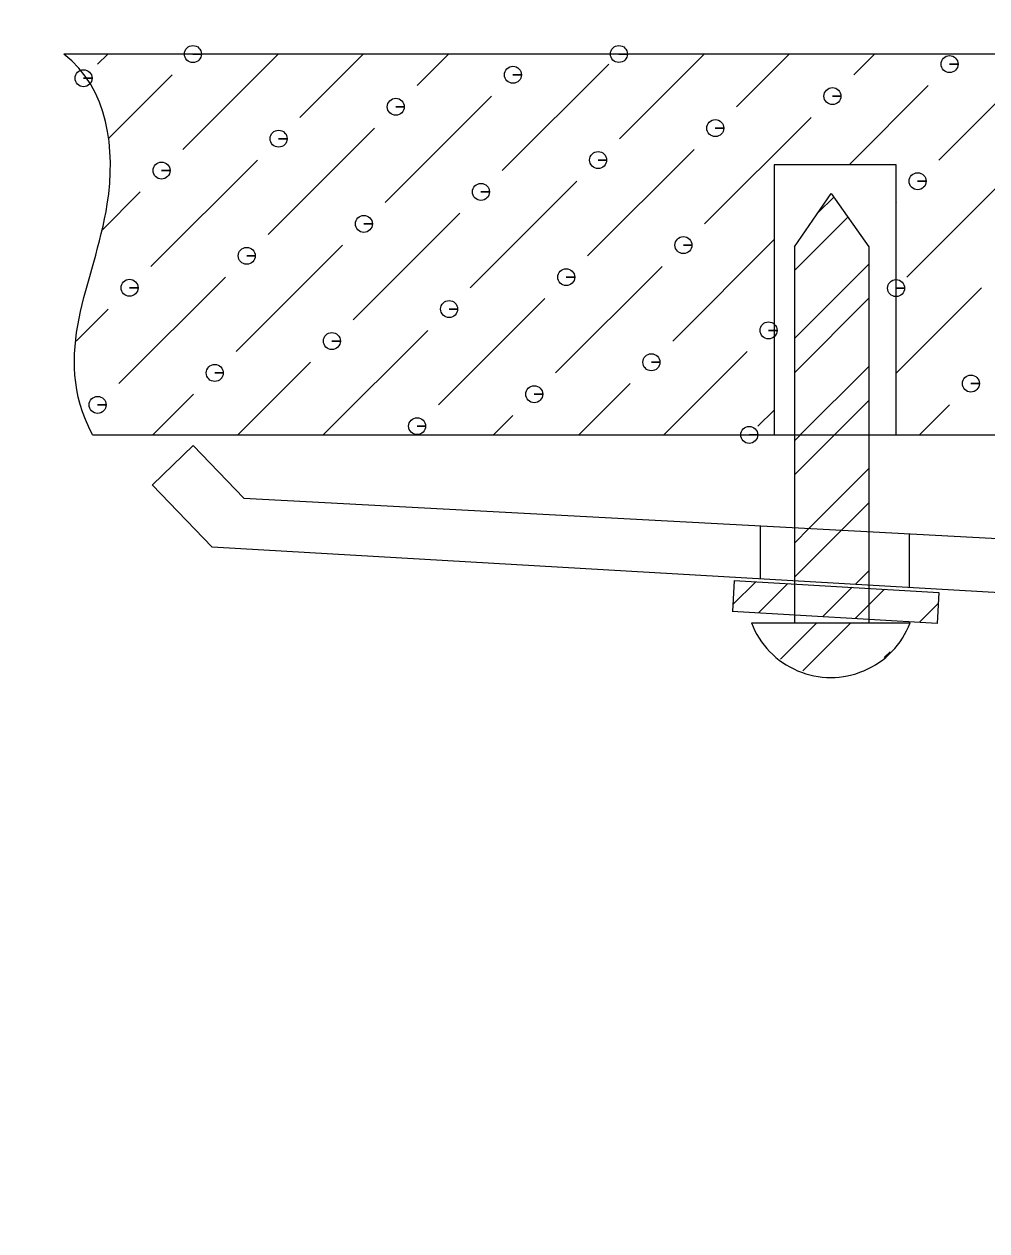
# Model space of a CAD drawing. Header units: millimetres. Extents: x 134 to 1547, y 290 to 1281.
# Drawn here: x 495.51 to 527.13, y 689.41 to 729.06 of the extents above; entities that cross this region are included whole.
import ezdxf

# ---------------------------------------------------------------- set-up
doc = ezdxf.new("R2010")
doc.units = ezdxf.units.MM
doc.layers.add('尺寸標注', color=1, linetype='Continuous', lineweight=30)
doc.styles.add('DIM', font='txt.shx', dxfattribs={"width": 0.7, "bigfont": 'chineset.shx'})
doc.dimstyles.new('mm+in', dxfattribs={"dimscale": 3, "dimtxt": 4, "dimasz": 2.5, "dimexe": 1.25, "dimexo": 0.625, "dimgap": 2, "dimtad": 1, "dimdec": 1, "dimtxsty": 'DIM', "dimcen": 0, "dimclrd": 1, "dimclre": 1, "dimclrt": 3, "dimadec": 0, "dimazin": 0, "dimtfac": 1, "dimtdec": 1, "dimtofl": 0, "dimtmove": 0, "dimatfit": 3, "dimfxl": 1, "dimlwd": -1, "dimarcsym": 0})

# ---------------------------------------------------------------- blocks, each defined once
blk = doc.blocks.new('*D37')
at = {"color": 1, "lineweight": -2}
for p, q in [((472.117, 815.194), (472.117, 545.118)), ((833.117, 625.644), (833.117, 545.118))]:
    blk.add_line(p, q, dxfattribs=at)
at = {"color": 1}
blk.add_line((480.867, 549.493), (824.367, 549.493), dxfattribs=at)
for points in [[(480.867, 550.951), (480.867, 548.034), (472.117, 549.493)], [(824.367, 548.034), (824.367, 550.951), (833.117, 549.493)]]:
    blk.add_solid(points, dxfattribs=at)
at = {"layer": 'Defpoints', "color": 0}
for p in [(472.117, 817.381), (833.117, 627.831), (833.117, 549.493)]:
    blk.add_point(p, dxfattribs=at)
at = {"color": 3, "insert": (609.32, 563.493), "char_height": 14, "attachment_point": 5, "style": 'DIM'}
blk.add_mtext('361mm [14 3/16"]', dxfattribs=at)

msp = doc.modelspace()

# ---------------------------------------------------------------- linework, layer by layer
at = {"layer": '尺寸標注', "lineweight": 9}
for points, knots in [([(501.05109, 728.07596), (501.05109, 728.07596), (501.33036, 728.07596), (501.33036, 728.07596), (501.33036, 728.07596), (501.33036, 728.23001), (501.20515, 728.35522), (501.05109, 728.35522), (501.05109, 728.35522), (500.89758, 728.35522), (500.77183, 728.23001), (500.77183, 728.07596), (500.77183, 728.07596), (500.77183, 727.92244), (500.89758, 727.79724), (501.05109, 727.79724), (501.05109, 727.79724), (501.20515, 727.79724), (501.33036, 727.92244), (501.33036, 728.07596), (501.33036, 728.07596), (501.33036, 728.07596), (501.05109, 728.07596), (501.05109, 728.07596)], [0, 0, 0, 0, 0.14285714, 0.14285714, 0.14285714, 0.14285715, 0.28571429, 0.28571429, 0.28571429, 0.2857143, 0.42857143, 0.42857143, 0.42857143, 0.42857144, 0.57142857, 0.57142857, 0.57142857, 0.57142858, 0.71428571, 0.71428571, 0.71428571, 0.71428572, 1, 1, 1, 1]), ([(515.0431, 728.0765), (515.0431, 728.0765), (515.32237, 728.0765), (515.32237, 728.0765), (515.32237, 728.0765), (515.32237, 728.23056), (515.19716, 728.35576), (515.0431, 728.35576), (515.0431, 728.35576), (514.88959, 728.35576), (514.76384, 728.23056), (514.76384, 728.0765), (514.76384, 728.0765), (514.76384, 727.92299), (514.88959, 727.79778), (515.0431, 727.79778), (515.0431, 727.79778), (515.19716, 727.79778), (515.32237, 727.92299), (515.32237, 728.0765), (515.32237, 728.0765), (515.32237, 728.0765), (515.0431, 728.0765), (515.0431, 728.0765)], [0, 0, 0, 0, 0.14285714, 0.14285714, 0.14285714, 0.14285715, 0.28571429, 0.28571429, 0.28571429, 0.2857143, 0.42857143, 0.42857143, 0.42857143, 0.42857144, 0.57142857, 0.57142857, 0.57142857, 0.57142858, 0.71428571, 0.71428571, 0.71428571, 0.71428572, 1, 1, 1, 1]), ([(497.75111, 715.56355), (496.34009, 718.28051), (497.83167, 720.51952), (498.23778, 723.14666), (498.23778, 723.14666), (498.51704, 724.95071), (498.28296, 726.93931), (496.81152, 728.07378)], [0, 0, 0, 0, 0.33333333, 0.33333333, 0.33333333, 0.33333334, 1, 1, 1, 1]), ([(525.90334, 727.74389), (525.90334, 727.74389), (526.1826, 727.74389), (526.1826, 727.74389), (526.1826, 727.74389), (526.1826, 727.8974), (526.0574, 728.02315), (525.90334, 728.02315), (525.90334, 728.02315), (525.74982, 728.02315), (525.62462, 727.8974), (525.62462, 727.74389), (525.62462, 727.74389), (525.62462, 727.58983), (525.74982, 727.46463), (525.90334, 727.46463), (525.90334, 727.46463), (526.0574, 727.46463), (526.1826, 727.58983), (526.1826, 727.74389), (526.1826, 727.74389), (526.1826, 727.74389), (525.90334, 727.74389), (525.90334, 727.74389)], [0, 0, 0, 0, 0.14285714, 0.14285714, 0.14285714, 0.14285715, 0.28571429, 0.28571429, 0.28571429, 0.2857143, 0.42857143, 0.42857143, 0.42857143, 0.42857144, 0.57142857, 0.57142857, 0.57142857, 0.57142858, 0.71428571, 0.71428571, 0.71428571, 0.71428572, 1, 1, 1, 1]), ([(497.45932, 727.28172), (497.45932, 727.28172), (497.73859, 727.28172), (497.73859, 727.28172), (497.73859, 727.28172), (497.73859, 727.43577), (497.61338, 727.56098), (497.45932, 727.56098), (497.45932, 727.56098), (497.30581, 727.56098), (497.1806, 727.43577), (497.1806, 727.28172), (497.1806, 727.28172), (497.1806, 727.1282), (497.30581, 727.003), (497.45932, 727.003), (497.45932, 727.003), (497.61338, 727.003), (497.73859, 727.1282), (497.73859, 727.28172), (497.73859, 727.28172), (497.73859, 727.28172), (497.45932, 727.28172), (497.45932, 727.28172)], [0, 0, 0, 0, 0.14285714, 0.14285714, 0.14285714, 0.14285715, 0.28571429, 0.28571429, 0.28571429, 0.2857143, 0.42857143, 0.42857143, 0.42857143, 0.42857144, 0.57142857, 0.57142857, 0.57142857, 0.57142858, 0.71428571, 0.71428571, 0.71428571, 0.71428572, 1, 1, 1, 1]), ([(511.56293, 727.39331), (511.56293, 727.39331), (511.84219, 727.39331), (511.84219, 727.39331), (511.84219, 727.39331), (511.84219, 727.54683), (511.71644, 727.67258), (511.56293, 727.67258), (511.56293, 727.67258), (511.40887, 727.67258), (511.28367, 727.54683), (511.28367, 727.39331), (511.28367, 727.39331), (511.28367, 727.23926), (511.40887, 727.11405), (511.56293, 727.11405), (511.56293, 727.11405), (511.71644, 727.11405), (511.84219, 727.23926), (511.84219, 727.39331), (511.84219, 727.39331), (511.84219, 727.39331), (511.56293, 727.39331), (511.56293, 727.39331)], [0, 0, 0, 0, 0.14285714, 0.14285714, 0.14285714, 0.14285715, 0.28571429, 0.28571429, 0.28571429, 0.2857143, 0.42857143, 0.42857143, 0.42857143, 0.42857144, 0.57142857, 0.57142857, 0.57142857, 0.57142858, 0.71428571, 0.71428571, 0.71428571, 0.71428572, 1, 1, 1, 1]), ([(522.05517, 726.69216), (522.05517, 726.69216), (522.33389, 726.69216), (522.33389, 726.69216), (522.33389, 726.69216), (522.33389, 726.84567), (522.20868, 726.97142), (522.05517, 726.97142), (522.05517, 726.97142), (521.90111, 726.97142), (521.7759, 726.84567), (521.7759, 726.69216), (521.7759, 726.69216), (521.7759, 726.53865), (521.90111, 726.4129), (522.05517, 726.4129), (522.05517, 726.4129), (522.20868, 726.4129), (522.33389, 726.53865), (522.33389, 726.69216), (522.33389, 726.69216), (522.33389, 726.69216), (522.05517, 726.69216), (522.05517, 726.69216)], [0, 0, 0, 0, 0.14285714, 0.14285714, 0.14285714, 0.14285715, 0.28571429, 0.28571429, 0.28571429, 0.2857143, 0.42857143, 0.42857143, 0.42857143, 0.42857144, 0.57142857, 0.57142857, 0.57142857, 0.57142858, 0.71428571, 0.71428571, 0.71428571, 0.71428572, 1, 1, 1, 1]), ([(507.71422, 726.34158), (507.71422, 726.34158), (507.99348, 726.34158), (507.99348, 726.34158), (507.99348, 726.34158), (507.99348, 726.4951), (507.86827, 726.62085), (507.71422, 726.62085), (507.71422, 726.62085), (507.5607, 726.62085), (507.4355, 726.4951), (507.4355, 726.34158), (507.4355, 726.34158), (507.4355, 726.18807), (507.5607, 726.06232), (507.71422, 726.06232), (507.71422, 726.06232), (507.86827, 726.06232), (507.99348, 726.18807), (507.99348, 726.34158), (507.99348, 726.34158), (507.99348, 726.34158), (507.71422, 726.34158), (507.71422, 726.34158)], [0, 0, 0, 0, 0.14285714, 0.14285714, 0.14285714, 0.14285715, 0.28571429, 0.28571429, 0.28571429, 0.2857143, 0.42857143, 0.42857143, 0.42857143, 0.42857144, 0.57142857, 0.57142857, 0.57142857, 0.57142858, 0.71428571, 0.71428571, 0.71428571, 0.71428572, 1, 1, 1, 1]), ([(518.20917, 725.64315), (518.20917, 725.64315), (518.48789, 725.64315), (518.48789, 725.64315), (518.48789, 725.64315), (518.48789, 725.79667), (518.36269, 725.92187), (518.20917, 725.92187), (518.20917, 725.92187), (518.05512, 725.92187), (517.92991, 725.79667), (517.92991, 725.64315), (517.92991, 725.64315), (517.92991, 725.4891), (518.05512, 725.36389), (518.20917, 725.36389), (518.20917, 725.36389), (518.36269, 725.36389), (518.48789, 725.4891), (518.48789, 725.64315), (518.48789, 725.64315), (518.48789, 725.64315), (518.20917, 725.64315), (518.20917, 725.64315)], [0, 0, 0, 0, 0.14285714, 0.14285714, 0.14285714, 0.14285715, 0.28571429, 0.28571429, 0.28571429, 0.2857143, 0.42857143, 0.42857143, 0.42857143, 0.42857144, 0.57142857, 0.57142857, 0.57142857, 0.57142858, 0.71428571, 0.71428571, 0.71428571, 0.71428572, 1, 1, 1, 1]), ([(503.86659, 725.29476), (503.86659, 725.29476), (504.14531, 725.29476), (504.14531, 725.29476), (504.14531, 725.29476), (504.14531, 725.44881), (504.0201, 725.57402), (503.86659, 725.57402), (503.86659, 725.57402), (503.71253, 725.57402), (503.58733, 725.44881), (503.58733, 725.29476), (503.58733, 725.29476), (503.58733, 725.14124), (503.71253, 725.01604), (503.86659, 725.01604), (503.86659, 725.01604), (504.0201, 725.01604), (504.14531, 725.14124), (504.14531, 725.29476), (504.14531, 725.29476), (504.14531, 725.29476), (503.86659, 725.29476), (503.86659, 725.29476)], [0, 0, 0, 0, 0.14285714, 0.14285714, 0.14285714, 0.14285715, 0.28571429, 0.28571429, 0.28571429, 0.2857143, 0.42857143, 0.42857143, 0.42857143, 0.42857144, 0.57142857, 0.57142857, 0.57142857, 0.57142858, 0.71428571, 0.71428571, 0.71428571, 0.71428572, 1, 1, 1, 1]), ([(514.36046, 724.5936), (514.36046, 724.5936), (514.63918, 724.5936), (514.63918, 724.5936), (514.63918, 724.5936), (514.63918, 724.74766), (514.51397, 724.87287), (514.36046, 724.87287), (514.36046, 724.87287), (514.2064, 724.87287), (514.0812, 724.74766), (514.0812, 724.5936), (514.0812, 724.5936), (514.0812, 724.44009), (514.2064, 724.31489), (514.36046, 724.31489), (514.36046, 724.31489), (514.51397, 724.31489), (514.63918, 724.44009), (514.63918, 724.5936), (514.63918, 724.5936), (514.63918, 724.5936), (514.36046, 724.5936), (514.36046, 724.5936)], [0, 0, 0, 0, 0.14285714, 0.14285714, 0.14285714, 0.14285715, 0.28571429, 0.28571429, 0.28571429, 0.2857143, 0.42857143, 0.42857143, 0.42857143, 0.42857144, 0.57142857, 0.57142857, 0.57142857, 0.57142858, 0.71428571, 0.71428571, 0.71428571, 0.71428572, 1, 1, 1, 1]), ([(500.01951, 724.24575), (500.01951, 724.24575), (500.29877, 724.24575), (500.29877, 724.24575), (500.29877, 724.24575), (500.29877, 724.39981), (500.17357, 724.52501), (500.01951, 724.52501), (500.01951, 724.52501), (499.86599, 724.52501), (499.74079, 724.39981), (499.74079, 724.24575), (499.74079, 724.24575), (499.74079, 724.09224), (499.86599, 723.96703), (500.01951, 723.96703), (500.01951, 723.96703), (500.17357, 723.96703), (500.29877, 724.09224), (500.29877, 724.24575), (500.29877, 724.24575), (500.29877, 724.24575), (500.01951, 724.24575), (500.01951, 724.24575)], [0, 0, 0, 0, 0.14285714, 0.14285714, 0.14285714, 0.14285715, 0.28571429, 0.28571429, 0.28571429, 0.2857143, 0.42857143, 0.42857143, 0.42857143, 0.42857144, 0.57142857, 0.57142857, 0.57142857, 0.57142858, 0.71428571, 0.71428571, 0.71428571, 0.71428572, 1, 1, 1, 1]), ([(524.85433, 723.89517), (524.85433, 723.89517), (525.13359, 723.89517), (525.13359, 723.89517), (525.13359, 723.89517), (525.13359, 724.04923), (525.00839, 724.17444), (524.85433, 724.17444), (524.85433, 724.17444), (524.70082, 724.17444), (524.57561, 724.04923), (524.57561, 723.89517), (524.57561, 723.89517), (524.57561, 723.74166), (524.70082, 723.61646), (524.85433, 723.61646), (524.85433, 723.61646), (525.00839, 723.61646), (525.13359, 723.74166), (525.13359, 723.89517), (525.13359, 723.89517), (525.13359, 723.89517), (524.85433, 723.89517), (524.85433, 723.89517)], [0, 0, 0, 0, 0.14285714, 0.14285714, 0.14285714, 0.14285715, 0.28571429, 0.28571429, 0.28571429, 0.2857143, 0.42857143, 0.42857143, 0.42857143, 0.42857144, 0.57142857, 0.57142857, 0.57142857, 0.57142858, 0.71428571, 0.71428571, 0.71428571, 0.71428572, 1, 1, 1, 1]), ([(510.51175, 723.5446), (510.51175, 723.5446), (510.79101, 723.5446), (510.79101, 723.5446), (510.79101, 723.5446), (510.79101, 723.69866), (510.6658, 723.82386), (510.51175, 723.82386), (510.51175, 723.82386), (510.35823, 723.82386), (510.23303, 723.69866), (510.23303, 723.5446), (510.23303, 723.5446), (510.23303, 723.39109), (510.35823, 723.26588), (510.51175, 723.26588), (510.51175, 723.26588), (510.6658, 723.26588), (510.79101, 723.39109), (510.79101, 723.5446), (510.79101, 723.5446), (510.79101, 723.5446), (510.51175, 723.5446), (510.51175, 723.5446)], [0, 0, 0, 0, 0.14285714, 0.14285714, 0.14285714, 0.14285715, 0.28571429, 0.28571429, 0.28571429, 0.2857143, 0.42857143, 0.42857143, 0.42857143, 0.42857144, 0.57142857, 0.57142857, 0.57142857, 0.57142858, 0.71428571, 0.71428571, 0.71428571, 0.71428572, 1, 1, 1, 1]), ([(506.66521, 722.49559), (506.66521, 722.49559), (506.94447, 722.49559), (506.94447, 722.49559), (506.94447, 722.49559), (506.94447, 722.64911), (506.81872, 722.77486), (506.66521, 722.77486), (506.66521, 722.77486), (506.51115, 722.77486), (506.38595, 722.64911), (506.38595, 722.49559), (506.38595, 722.49559), (506.38595, 722.34153), (506.51115, 722.21633), (506.66521, 722.21633), (506.66521, 722.21633), (506.81872, 722.21633), (506.94447, 722.34153), (506.94447, 722.49559), (506.94447, 722.49559), (506.94447, 722.49559), (506.66521, 722.49559), (506.66521, 722.49559)], [0, 0, 0, 0, 0.14285714, 0.14285714, 0.14285714, 0.14285715, 0.28571429, 0.28571429, 0.28571429, 0.2857143, 0.42857143, 0.42857143, 0.42857143, 0.42857144, 0.57142857, 0.57142857, 0.57142857, 0.57142858, 0.71428571, 0.71428571, 0.71428571, 0.71428572, 1, 1, 1, 1]), ([(517.15962, 721.79716), (517.15962, 721.79716), (517.43889, 721.79716), (517.43889, 721.79716), (517.43889, 721.79716), (517.43889, 721.95068), (517.31368, 722.07588), (517.15962, 722.07588), (517.15962, 722.07588), (517.00611, 722.07588), (516.88091, 721.95068), (516.88091, 721.79716), (516.88091, 721.79716), (516.88091, 721.6431), (517.00611, 721.5179), (517.15962, 721.5179), (517.15962, 721.5179), (517.31368, 721.5179), (517.43889, 721.6431), (517.43889, 721.79716), (517.43889, 721.79716), (517.43889, 721.79716), (517.15962, 721.79716), (517.15962, 721.79716)], [0, 0, 0, 0, 0.14285714, 0.14285714, 0.14285714, 0.14285715, 0.28571429, 0.28571429, 0.28571429, 0.2857143, 0.42857143, 0.42857143, 0.42857143, 0.42857144, 0.57142857, 0.57142857, 0.57142857, 0.57142858, 0.71428571, 0.71428571, 0.71428571, 0.71428572, 1, 1, 1, 1]), ([(502.81704, 721.44659), (502.81704, 721.44659), (503.0963, 721.44659), (503.0963, 721.44659), (503.0963, 721.44659), (503.0963, 721.6001), (502.9711, 721.7253), (502.81704, 721.7253), (502.81704, 721.7253), (502.66353, 721.7253), (502.53832, 721.6001), (502.53832, 721.44659), (502.53832, 721.44659), (502.53832, 721.29253), (502.66353, 721.16732), (502.81704, 721.16732), (502.81704, 721.16732), (502.9711, 721.16732), (503.0963, 721.29253), (503.0963, 721.44659), (503.0963, 721.44659), (503.0963, 721.44659), (502.81704, 721.44659), (502.81704, 721.44659)], [0, 0, 0, 0, 0.14285714, 0.14285714, 0.14285714, 0.14285715, 0.28571429, 0.28571429, 0.28571429, 0.2857143, 0.42857143, 0.42857143, 0.42857143, 0.42857144, 0.57142857, 0.57142857, 0.57142857, 0.57142858, 0.71428571, 0.71428571, 0.71428571, 0.71428572, 1, 1, 1, 1]), ([(513.31145, 720.74543), (513.31145, 720.74543), (513.59017, 720.74543), (513.59017, 720.74543), (513.59017, 720.74543), (513.59017, 720.89895), (513.46497, 721.02415), (513.31145, 721.02415), (513.31145, 721.02415), (513.1574, 721.02415), (513.03219, 720.89895), (513.03219, 720.74543), (513.03219, 720.74543), (513.03219, 720.59138), (513.1574, 720.46617), (513.31145, 720.46617), (513.31145, 720.46617), (513.46497, 720.46617), (513.59017, 720.59138), (513.59017, 720.74543), (513.59017, 720.74543), (513.59017, 720.74543), (513.31145, 720.74543), (513.31145, 720.74543)], [0, 0, 0, 0, 0.14285714, 0.14285714, 0.14285714, 0.14285715, 0.28571429, 0.28571429, 0.28571429, 0.2857143, 0.42857143, 0.42857143, 0.42857143, 0.42857144, 0.57142857, 0.57142857, 0.57142857, 0.57142858, 0.71428571, 0.71428571, 0.71428571, 0.71428572, 1, 1, 1, 1]), ([(498.96887, 720.39704), (498.96887, 720.39704), (499.24759, 720.39704), (499.24759, 720.39704), (499.24759, 720.39704), (499.24759, 720.55109), (499.12238, 720.6763), (498.96887, 720.6763), (498.96887, 720.6763), (498.81481, 720.6763), (498.68961, 720.55109), (498.68961, 720.39704), (498.68961, 720.39704), (498.68961, 720.24352), (498.81481, 720.11832), (498.96887, 720.11832), (498.96887, 720.11832), (499.12238, 720.11832), (499.24759, 720.24352), (499.24759, 720.39704), (499.24759, 720.39704), (499.24759, 720.39704), (498.96887, 720.39704), (498.96887, 720.39704)], [0, 0, 0, 0, 0.14285714, 0.14285714, 0.14285714, 0.14285715, 0.28571429, 0.28571429, 0.28571429, 0.2857143, 0.42857143, 0.42857143, 0.42857143, 0.42857144, 0.57142857, 0.57142857, 0.57142857, 0.57142858, 0.71428571, 0.71428571, 0.71428571, 0.71428572, 1, 1, 1, 1]), ([(524.14447, 720.3856), (524.14447, 720.3856), (524.42373, 720.3856), (524.42373, 720.3856), (524.42373, 720.3856), (524.42373, 720.53966), (524.29798, 720.66487), (524.14447, 720.66487), (524.14447, 720.66487), (523.99041, 720.66487), (523.86521, 720.53966), (523.86521, 720.3856), (523.86521, 720.3856), (523.86521, 720.23209), (523.99041, 720.10689), (524.14447, 720.10689), (524.14447, 720.10689), (524.29798, 720.10689), (524.42373, 720.23209), (524.42373, 720.3856), (524.42373, 720.3856), (524.42373, 720.3856), (524.14447, 720.3856), (524.14447, 720.3856)], [0, 0, 0, 0, 0.14285714, 0.14285714, 0.14285714, 0.14285715, 0.28571429, 0.28571429, 0.28571429, 0.2857143, 0.42857143, 0.42857143, 0.42857143, 0.42857144, 0.57142857, 0.57142857, 0.57142857, 0.57142858, 0.71428571, 0.71428571, 0.71428571, 0.71428572, 1, 1, 1, 1]), ([(509.46437, 719.69861), (509.46437, 719.69861), (509.74364, 719.69861), (509.74364, 719.69861), (509.74364, 719.69861), (509.74364, 719.85266), (509.61843, 719.97787), (509.46437, 719.97787), (509.46437, 719.97787), (509.31086, 719.97787), (509.18565, 719.85266), (509.18565, 719.69861), (509.18565, 719.69861), (509.18565, 719.54509), (509.31086, 719.41934), (509.46437, 719.41934), (509.46437, 719.41934), (509.61843, 719.41934), (509.74364, 719.54509), (509.74364, 719.69861), (509.74364, 719.69861), (509.74364, 719.69861), (509.46437, 719.69861), (509.46437, 719.69861)], [0, 0, 0, 0, 0.14285714, 0.14285714, 0.14285714, 0.14285715, 0.28571429, 0.28571429, 0.28571429, 0.2857143, 0.42857143, 0.42857143, 0.42857143, 0.42857144, 0.57142857, 0.57142857, 0.57142857, 0.57142858, 0.71428571, 0.71428571, 0.71428571, 0.71428572, 1, 1, 1, 1]), ([(519.95661, 718.99745), (519.95661, 718.99745), (520.23587, 718.99745), (520.23587, 718.99745), (520.23587, 718.99745), (520.23587, 719.15151), (520.11067, 719.27672), (519.95661, 719.27672), (519.95661, 719.27672), (519.8031, 719.27672), (519.67789, 719.15151), (519.67789, 718.99745), (519.67789, 718.99745), (519.67789, 718.84394), (519.8031, 718.71873), (519.95661, 718.71873), (519.95661, 718.71873), (520.11067, 718.71873), (520.23587, 718.84394), (520.23587, 718.99745), (520.23587, 718.99745), (520.23587, 718.99745), (519.95661, 718.99745), (519.95661, 718.99745)], [0, 0, 0, 0, 0.14285714, 0.14285714, 0.14285714, 0.14285715, 0.28571429, 0.28571429, 0.28571429, 0.2857143, 0.42857143, 0.42857143, 0.42857143, 0.42857144, 0.57142857, 0.57142857, 0.57142857, 0.57142858, 0.71428571, 0.71428571, 0.71428571, 0.71428572, 1, 1, 1, 1]), ([(505.6162, 718.64688), (505.6162, 718.64688), (505.89492, 718.64688), (505.89492, 718.64688), (505.89492, 718.64688), (505.89492, 718.80094), (505.76972, 718.92614), (505.6162, 718.92614), (505.6162, 718.92614), (505.46215, 718.92614), (505.33694, 718.80094), (505.33694, 718.64688), (505.33694, 718.64688), (505.33694, 718.49336), (505.46215, 718.36816), (505.6162, 718.36816), (505.6162, 718.36816), (505.76972, 718.36816), (505.89492, 718.49336), (505.89492, 718.64688), (505.89492, 718.64688), (505.89492, 718.64688), (505.6162, 718.64688), (505.6162, 718.64688)], [0, 0, 0, 0, 0.14285714, 0.14285714, 0.14285714, 0.14285715, 0.28571429, 0.28571429, 0.28571429, 0.2857143, 0.42857143, 0.42857143, 0.42857143, 0.42857144, 0.57142857, 0.57142857, 0.57142857, 0.57142858, 0.71428571, 0.71428571, 0.71428571, 0.71428572, 1, 1, 1, 1]), ([(516.1079, 717.94845), (516.1079, 717.94845), (516.38716, 717.94845), (516.38716, 717.94845), (516.38716, 717.94845), (516.38716, 718.10196), (516.26195, 718.22771), (516.1079, 718.22771), (516.1079, 718.22771), (515.95438, 718.22771), (515.82918, 718.10196), (515.82918, 717.94845), (515.82918, 717.94845), (515.82918, 717.79439), (515.95438, 717.66918), (516.1079, 717.66918), (516.1079, 717.66918), (516.26195, 717.66918), (516.38716, 717.79439), (516.38716, 717.94845), (516.38716, 717.94845), (516.38716, 717.94845), (516.1079, 717.94845), (516.1079, 717.94845)], [0, 0, 0, 0, 0.14285714, 0.14285714, 0.14285714, 0.14285715, 0.28571429, 0.28571429, 0.28571429, 0.2857143, 0.42857143, 0.42857143, 0.42857143, 0.42857144, 0.57142857, 0.57142857, 0.57142857, 0.57142858, 0.71428571, 0.71428571, 0.71428571, 0.71428572, 1, 1, 1, 1]), ([(501.76749, 717.59787), (501.76749, 717.59787), (502.04675, 717.59787), (502.04675, 717.59787), (502.04675, 717.59787), (502.04675, 717.75138), (501.921, 717.87713), (501.76749, 717.87713), (501.76749, 717.87713), (501.61343, 717.87713), (501.48823, 717.75138), (501.48823, 717.59787), (501.48823, 717.59787), (501.48823, 717.44381), (501.61343, 717.31861), (501.76749, 717.31861), (501.76749, 717.31861), (501.921, 717.31861), (502.04675, 717.44381), (502.04675, 717.59787), (502.04675, 717.59787), (502.04675, 717.59787), (501.76749, 717.59787), (501.76749, 717.59787)], [0, 0, 0, 0, 0.14285714, 0.14285714, 0.14285714, 0.14285715, 0.28571429, 0.28571429, 0.28571429, 0.2857143, 0.42857143, 0.42857143, 0.42857143, 0.42857144, 0.57142857, 0.57142857, 0.57142857, 0.57142858, 0.71428571, 0.71428571, 0.71428571, 0.71428572, 1, 1, 1, 1]), ([(526.60449, 717.25002), (526.60449, 717.25002), (526.88375, 717.25002), (526.88375, 717.25002), (526.88375, 717.25002), (526.88375, 717.40353), (526.75855, 717.52874), (526.60449, 717.52874), (526.60449, 717.52874), (526.45098, 717.52874), (526.32577, 717.40353), (526.32577, 717.25002), (526.32577, 717.25002), (526.32577, 717.09596), (526.45098, 716.97075), (526.60449, 716.97075), (526.60449, 716.97075), (526.75855, 716.97075), (526.88375, 717.09596), (526.88375, 717.25002), (526.88375, 717.25002), (526.88375, 717.25002), (526.60449, 717.25002), (526.60449, 717.25002)], [0, 0, 0, 0, 0.14285714, 0.14285714, 0.14285714, 0.14285715, 0.28571429, 0.28571429, 0.28571429, 0.2857143, 0.42857143, 0.42857143, 0.42857143, 0.42857144, 0.57142857, 0.57142857, 0.57142857, 0.57142858, 0.71428571, 0.71428571, 0.71428571, 0.71428572, 1, 1, 1, 1]), ([(497.9215, 716.54887), (497.9215, 716.54887), (498.20021, 716.54887), (498.20021, 716.54887), (498.20021, 716.54887), (498.20021, 716.70238), (498.07501, 716.82758), (497.9215, 716.82758), (497.9215, 716.82758), (497.76744, 716.82758), (497.64223, 716.70238), (497.64223, 716.54887), (497.64223, 716.54887), (497.64223, 716.39481), (497.76744, 716.2696), (497.9215, 716.2696), (497.9215, 716.2696), (498.07501, 716.2696), (498.20021, 716.39481), (498.20021, 716.54887), (498.20021, 716.54887), (498.20021, 716.54887), (497.9215, 716.54887), (497.9215, 716.54887)], [0, 0, 0, 0, 0.14285714, 0.14285714, 0.14285714, 0.14285715, 0.28571429, 0.28571429, 0.28571429, 0.2857143, 0.42857143, 0.42857143, 0.42857143, 0.42857144, 0.57142857, 0.57142857, 0.57142857, 0.57142858, 0.71428571, 0.71428571, 0.71428571, 0.71428572, 1, 1, 1, 1]), ([(512.2619, 716.89944), (512.2619, 716.89944), (512.54117, 716.89944), (512.54117, 716.89944), (512.54117, 716.89944), (512.54117, 717.05295), (512.41596, 717.17816), (512.2619, 717.17816), (512.2619, 717.17816), (512.10839, 717.17816), (511.98319, 717.05295), (511.98319, 716.89944), (511.98319, 716.89944), (511.98319, 716.74538), (512.10839, 716.62018), (512.2619, 716.62018), (512.2619, 716.62018), (512.41596, 716.62018), (512.54117, 716.74538), (512.54117, 716.89944), (512.54117, 716.89944), (512.54117, 716.89944), (512.2619, 716.89944), (512.2619, 716.89944)], [0, 0, 0, 0, 0.14285714, 0.14285714, 0.14285714, 0.14285715, 0.28571429, 0.28571429, 0.28571429, 0.2857143, 0.42857143, 0.42857143, 0.42857143, 0.42857144, 0.57142857, 0.57142857, 0.57142857, 0.57142858, 0.71428571, 0.71428571, 0.71428571, 0.71428572, 1, 1, 1, 1]), ([(508.41373, 715.84989), (508.41373, 715.84989), (508.69245, 715.84989), (508.69245, 715.84989), (508.69245, 715.84989), (508.69245, 716.00395), (508.56725, 716.12915), (508.41373, 716.12915), (508.41373, 716.12915), (508.25968, 716.12915), (508.13447, 716.00395), (508.13447, 715.84989), (508.13447, 715.84989), (508.13447, 715.69638), (508.25968, 715.57117), (508.41373, 715.57117), (508.41373, 715.57117), (508.56725, 715.57117), (508.69245, 715.69638), (508.69245, 715.84989), (508.69245, 715.84989), (508.69245, 715.84989), (508.41373, 715.84989), (508.41373, 715.84989)], [0, 0, 0, 0, 0.14285714, 0.14285714, 0.14285714, 0.14285715, 0.28571429, 0.28571429, 0.28571429, 0.2857143, 0.42857143, 0.42857143, 0.42857143, 0.42857144, 0.57142857, 0.57142857, 0.57142857, 0.57142858, 0.71428571, 0.71428571, 0.71428571, 0.71428572, 1, 1, 1, 1]), ([(519.32242, 715.5641), (519.32242, 715.5641), (519.60168, 715.5641), (519.60168, 715.5641), (519.60168, 715.5641), (519.60168, 715.71761), (519.47647, 715.84336), (519.32242, 715.84336), (519.32242, 715.84336), (519.1689, 715.84336), (519.0437, 715.71761), (519.0437, 715.5641), (519.0437, 715.5641), (519.0437, 715.41058), (519.1689, 715.28483), (519.32242, 715.28483), (519.32242, 715.28483), (519.47647, 715.28483), (519.60168, 715.41058), (519.60168, 715.5641), (519.60168, 715.5641), (519.60168, 715.5641), (519.32242, 715.5641), (519.32242, 715.5641)], [0, 0, 0, 0, 0.14285714, 0.14285714, 0.14285714, 0.14285715, 0.28571429, 0.28571429, 0.28571429, 0.2857143, 0.42857143, 0.42857143, 0.42857143, 0.42857144, 0.57142857, 0.57142857, 0.57142857, 0.57142858, 0.71428571, 0.71428571, 0.71428571, 0.71428572, 1, 1, 1, 1]), ([(519.39536, 709.38438), (519.66537, 708.67669), (520.21464, 708.11), (520.91144, 707.81495), (520.91144, 707.81495), (521.60769, 707.52099), (522.39377, 707.52099), (523.0922, 707.81495), (523.0922, 707.81495), (523.78899, 708.11), (524.33554, 708.67669), (524.60555, 709.38438)], [0, 0, 0, 0, 0.25, 0.25, 0.25, 0.25000001, 0.5, 0.5, 0.5, 0.50000001, 1, 1, 1, 1])]:
    msp.add_open_spline(points, degree=3, knots=knots, dxfattribs=at)
for points in [[(553.16606, 728.07378), (553.16606, 728.07378), (496.8088, 728.07378), (496.8088, 728.07378)], [(497.92095, 727.74334), (497.92095, 727.74334), (498.25356, 728.07541), (498.25356, 728.07541)], [(500.71739, 724.94364), (500.71739, 724.94364), (503.84971, 728.07541), (503.84971, 728.07541)], [(504.56611, 725.99319), (504.56611, 725.99319), (506.6467, 728.07541), (506.6467, 728.07541)], [(508.41265, 727.04219), (508.41265, 727.04219), (509.44641, 728.07541), (509.44641, 728.07541)], [(515.05998, 725.29421), (515.05998, 725.29421), (517.84172, 728.07596), (517.84172, 728.07596)], [(518.90706, 726.34104), (518.90706, 726.34104), (520.63871, 728.07596), (520.63871, 728.07596)], [(522.75523, 727.39277), (522.75523, 727.39277), (523.43842, 728.07596), (523.43842, 728.07596)], [(525.55439, 724.59306), (525.55439, 724.59306), (529.03457, 728.07596), (529.03457, 728.07596)], [(511.21235, 724.24521), (511.21235, 724.24521), (514.71049, 727.74334), (514.71049, 727.74334)], [(498.27806, 725.30074), (498.27806, 725.30074), (500.36791, 727.39277), (500.36791, 727.39277)], [(522.60117, 724.44118), (522.60117, 724.44118), (525.20436, 727.04219), (525.20436, 727.04219)], [(507.36364, 723.19348), (507.36364, 723.19348), (510.86178, 726.69162), (510.86178, 726.69162)], [(517.85751, 722.49505), (517.85751, 722.49505), (521.35565, 725.99319), (521.35565, 725.99319)], [(503.5171, 722.14665), (503.5171, 722.14665), (507.01524, 725.64261), (507.01524, 725.64261)], [(514.00934, 721.44604), (514.00934, 721.44604), (517.50911, 724.94364), (517.50911, 724.94364)], [(499.66839, 721.09547), (499.66839, 721.09547), (503.16653, 724.59306), (503.16653, 724.59306)], [(524.14393, 724.43955), (524.14393, 724.43955), (520.1368, 724.43955), (520.1368, 724.43955)], [(520.1368, 724.43682), (520.1368, 724.43682), (520.1368, 715.56137), (520.1368, 715.56137)], [(524.14393, 715.56355), (524.14393, 715.56355), (524.14393, 724.43955), (524.14393, 724.43955)], [(524.50321, 720.74489), (524.50321, 720.74489), (528.00135, 724.24521), (528.00135, 724.24521)], [(498.04344, 722.26968), (498.04344, 722.26968), (499.31836, 723.54405), (499.31836, 723.54405)], [(510.16226, 720.39649), (510.16226, 720.39649), (513.6604, 723.89463), (513.6604, 723.89463)], [(520.81291, 721.74272), (520.81291, 721.74272), (522.0138, 723.49016), (522.0138, 723.49016)], [(521.5881, 722.8674), (521.5881, 722.8674), (522.09654, 723.37693), (522.09654, 723.37693)], [(522.01652, 723.48853), (522.01652, 723.48853), (523.24843, 721.74055), (523.24843, 721.74055)], [(524.14393, 723.18477), (524.14393, 723.18477), (524.15536, 723.19348), (524.15536, 723.19348)], [(506.31463, 719.34749), (506.31463, 719.34749), (509.81277, 722.84562), (509.81277, 722.84562)], [(520.81563, 720.97516), (520.81563, 720.97516), (522.56143, 722.72042), (522.56143, 722.72042)], [(516.8085, 718.64633), (516.8085, 718.64633), (520.1368, 721.97735), (520.1368, 721.97735)], [(502.46592, 718.29848), (502.46592, 718.29848), (505.96569, 721.79607), (505.96569, 721.79607)], [(520.81291, 721.74272), (520.81291, 721.74272), (520.81291, 709.3871), (520.81291, 709.3871)], [(523.24843, 721.74055), (523.24843, 721.74055), (523.24843, 709.38438), (523.24843, 709.38438)], [(520.81563, 718.73833), (520.81563, 718.73833), (523.24843, 721.17113), (523.24843, 721.17113)], [(512.95979, 717.59733), (512.95979, 717.59733), (516.45793, 721.09547), (516.45793, 721.09547)], [(498.61938, 717.24893), (498.61938, 717.24893), (502.11752, 720.74489), (502.11752, 720.74489)], [(524.14393, 717.58807), (524.14393, 717.58807), (526.95234, 720.39649), (526.95234, 720.39649)], [(509.11325, 716.54832), (509.11325, 716.54832), (512.61139, 720.04592), (512.61139, 720.04592)], [(520.81563, 717.61747), (520.81563, 717.61747), (523.24843, 720.05027), (523.24843, 720.05027)], [(497.21327, 718.64198), (497.21327, 718.64198), (498.26881, 719.69806), (498.26881, 719.69806)], [(505.32986, 715.56355), (505.32986, 715.56355), (508.76322, 718.99691), (508.76322, 718.99691)], [(516.52271, 715.56355), (516.52271, 715.56355), (519.25764, 718.29848), (519.25764, 718.29848)], [(502.5307, 715.56355), (502.5307, 715.56355), (504.91505, 717.9479), (504.91505, 717.9479)], [(521.00072, 715.56573), (521.00072, 715.56573), (523.24843, 717.81344), (523.24843, 717.81344)], [(513.72572, 715.56355), (513.72572, 715.56355), (515.40892, 717.24893), (515.40892, 717.24893)], [(499.73371, 715.56355), (499.73371, 715.56355), (501.06797, 716.89835), (501.06797, 716.89835)], [(522.12158, 715.56573), (522.12158, 715.56573), (523.24843, 716.69312), (523.24843, 716.69312)], [(524.91857, 715.56355), (524.91857, 715.56355), (525.90279, 716.54832), (525.90279, 716.54832)], [(510.92656, 715.56355), (510.92656, 715.56355), (511.56239, 716.19992), (511.56239, 716.19992)], [(519.60767, 715.84935), (519.60767, 715.84935), (520.1368, 716.38011), (520.1368, 716.38011)], [(497.74839, 715.56355), (497.74839, 715.56355), (555.25591, 715.56355), (555.25591, 715.56355)], [(501.05926, 715.21298), (501.05926, 715.21298), (499.71793, 713.92063), (499.71793, 713.92063)], [(502.72232, 713.48514), (502.72232, 713.48514), (501.05763, 715.21515), (501.05763, 715.21515)], [(520.81563, 715.37846), (520.81563, 715.37846), (521.0029, 715.56573), (521.0029, 715.56573)], [(520.81563, 714.25815), (520.81563, 714.25815), (522.12158, 715.56573), (522.12158, 715.56573)], [(521.28869, 712.49438), (521.28869, 712.49438), (523.25115, 714.45412), (523.25115, 714.45412)], [(499.7152, 713.92281), (499.7152, 713.92281), (501.68202, 711.87978), (501.68202, 711.87978)], [(502.72232, 713.48514), (502.72232, 713.48514), (542.01786, 711.38005), (542.01786, 711.38005)], [(522.35131, 712.43613), (522.35131, 712.43613), (523.25115, 713.33598), (523.25115, 713.33598)], [(519.67898, 712.57658), (519.67898, 712.57658), (519.67898, 710.83078), (519.67898, 710.83078)], [(520.81563, 712.02132), (520.81563, 712.02132), (521.28869, 712.49438), (521.28869, 712.49438)], [(520.81563, 710.90046), (520.81563, 710.90046), (522.35131, 712.43613), (522.35131, 712.43613)], [(524.5767, 712.31528), (524.5767, 712.31528), (524.5767, 710.54716), (524.5767, 710.54716)], [(542.85238, 709.48291), (542.85238, 709.48291), (501.68202, 711.87978), (501.68202, 711.87978)], [(522.80422, 710.65222), (522.80422, 710.65222), (523.25115, 711.09643), (523.25115, 711.09643)], [(518.82649, 710.77797), (518.82649, 710.77797), (518.76825, 709.75945), (518.76825, 709.75945)], [(518.78185, 709.98754), (518.78185, 709.98754), (519.53418, 710.73987), (519.53418, 710.73987)], [(518.82649, 710.77797), (518.82649, 710.77797), (525.55222, 710.38657), (525.55222, 710.38657)], [(519.62781, 709.71263), (519.62781, 709.71263), (520.59189, 710.67944), (520.59189, 710.67944)], [(521.74433, 709.59233), (521.74433, 709.59233), (522.70841, 710.55696), (522.70841, 710.55696)], [(523.24843, 709.97829), (523.24843, 709.97829), (523.76395, 710.49435), (523.76395, 710.49435)], [(525.55004, 710.38657), (525.55004, 710.38657), (525.49234, 709.36913), (525.49234, 709.36913)], [(525.49234, 709.36913), (525.49234, 709.36913), (518.76607, 709.75945), (518.76607, 709.75945)], [(522.80205, 709.52972), (522.80205, 709.52972), (523.25115, 709.97829), (523.25115, 709.97829)], [(524.91639, 709.40724), (524.91639, 709.40724), (525.53044, 710.02075), (525.53044, 710.02075)], [(519.39536, 709.38438), (519.39536, 709.38438), (524.60555, 709.38438), (524.60555, 709.38438)], [(520.34638, 708.19492), (520.34638, 708.19492), (521.53856, 709.3871), (521.53856, 709.3871)], [(521.08128, 707.8106), (521.08128, 707.8106), (522.65942, 709.3871), (522.65942, 709.3871)], [(523.75524, 708.24609), (523.75524, 708.24609), (523.94686, 708.43826), (523.94686, 708.43826)]]:
    msp.add_open_spline(points, degree=3, dxfattribs=at)

# ---------------------------------------------------------------- dimensions: what is measured, and where the dimension line sits
dim = msp.add_linear_dim(base=(833.11697, 549.49278), p1=(472.11697, 817.38132), p2=(833.11697, 627.83132), dimstyle='mm+in', override={"dimscale": 3.5, "dimdsep": 46, "dimpost": 'mm'})
dim.commit()
dim.dimension.update_dxf_attribs({"geometry": '*D37', "text_midpoint": (609.3201, 549.49278), "dimtype": 160})

doc.saveas('drawing.dxf')
